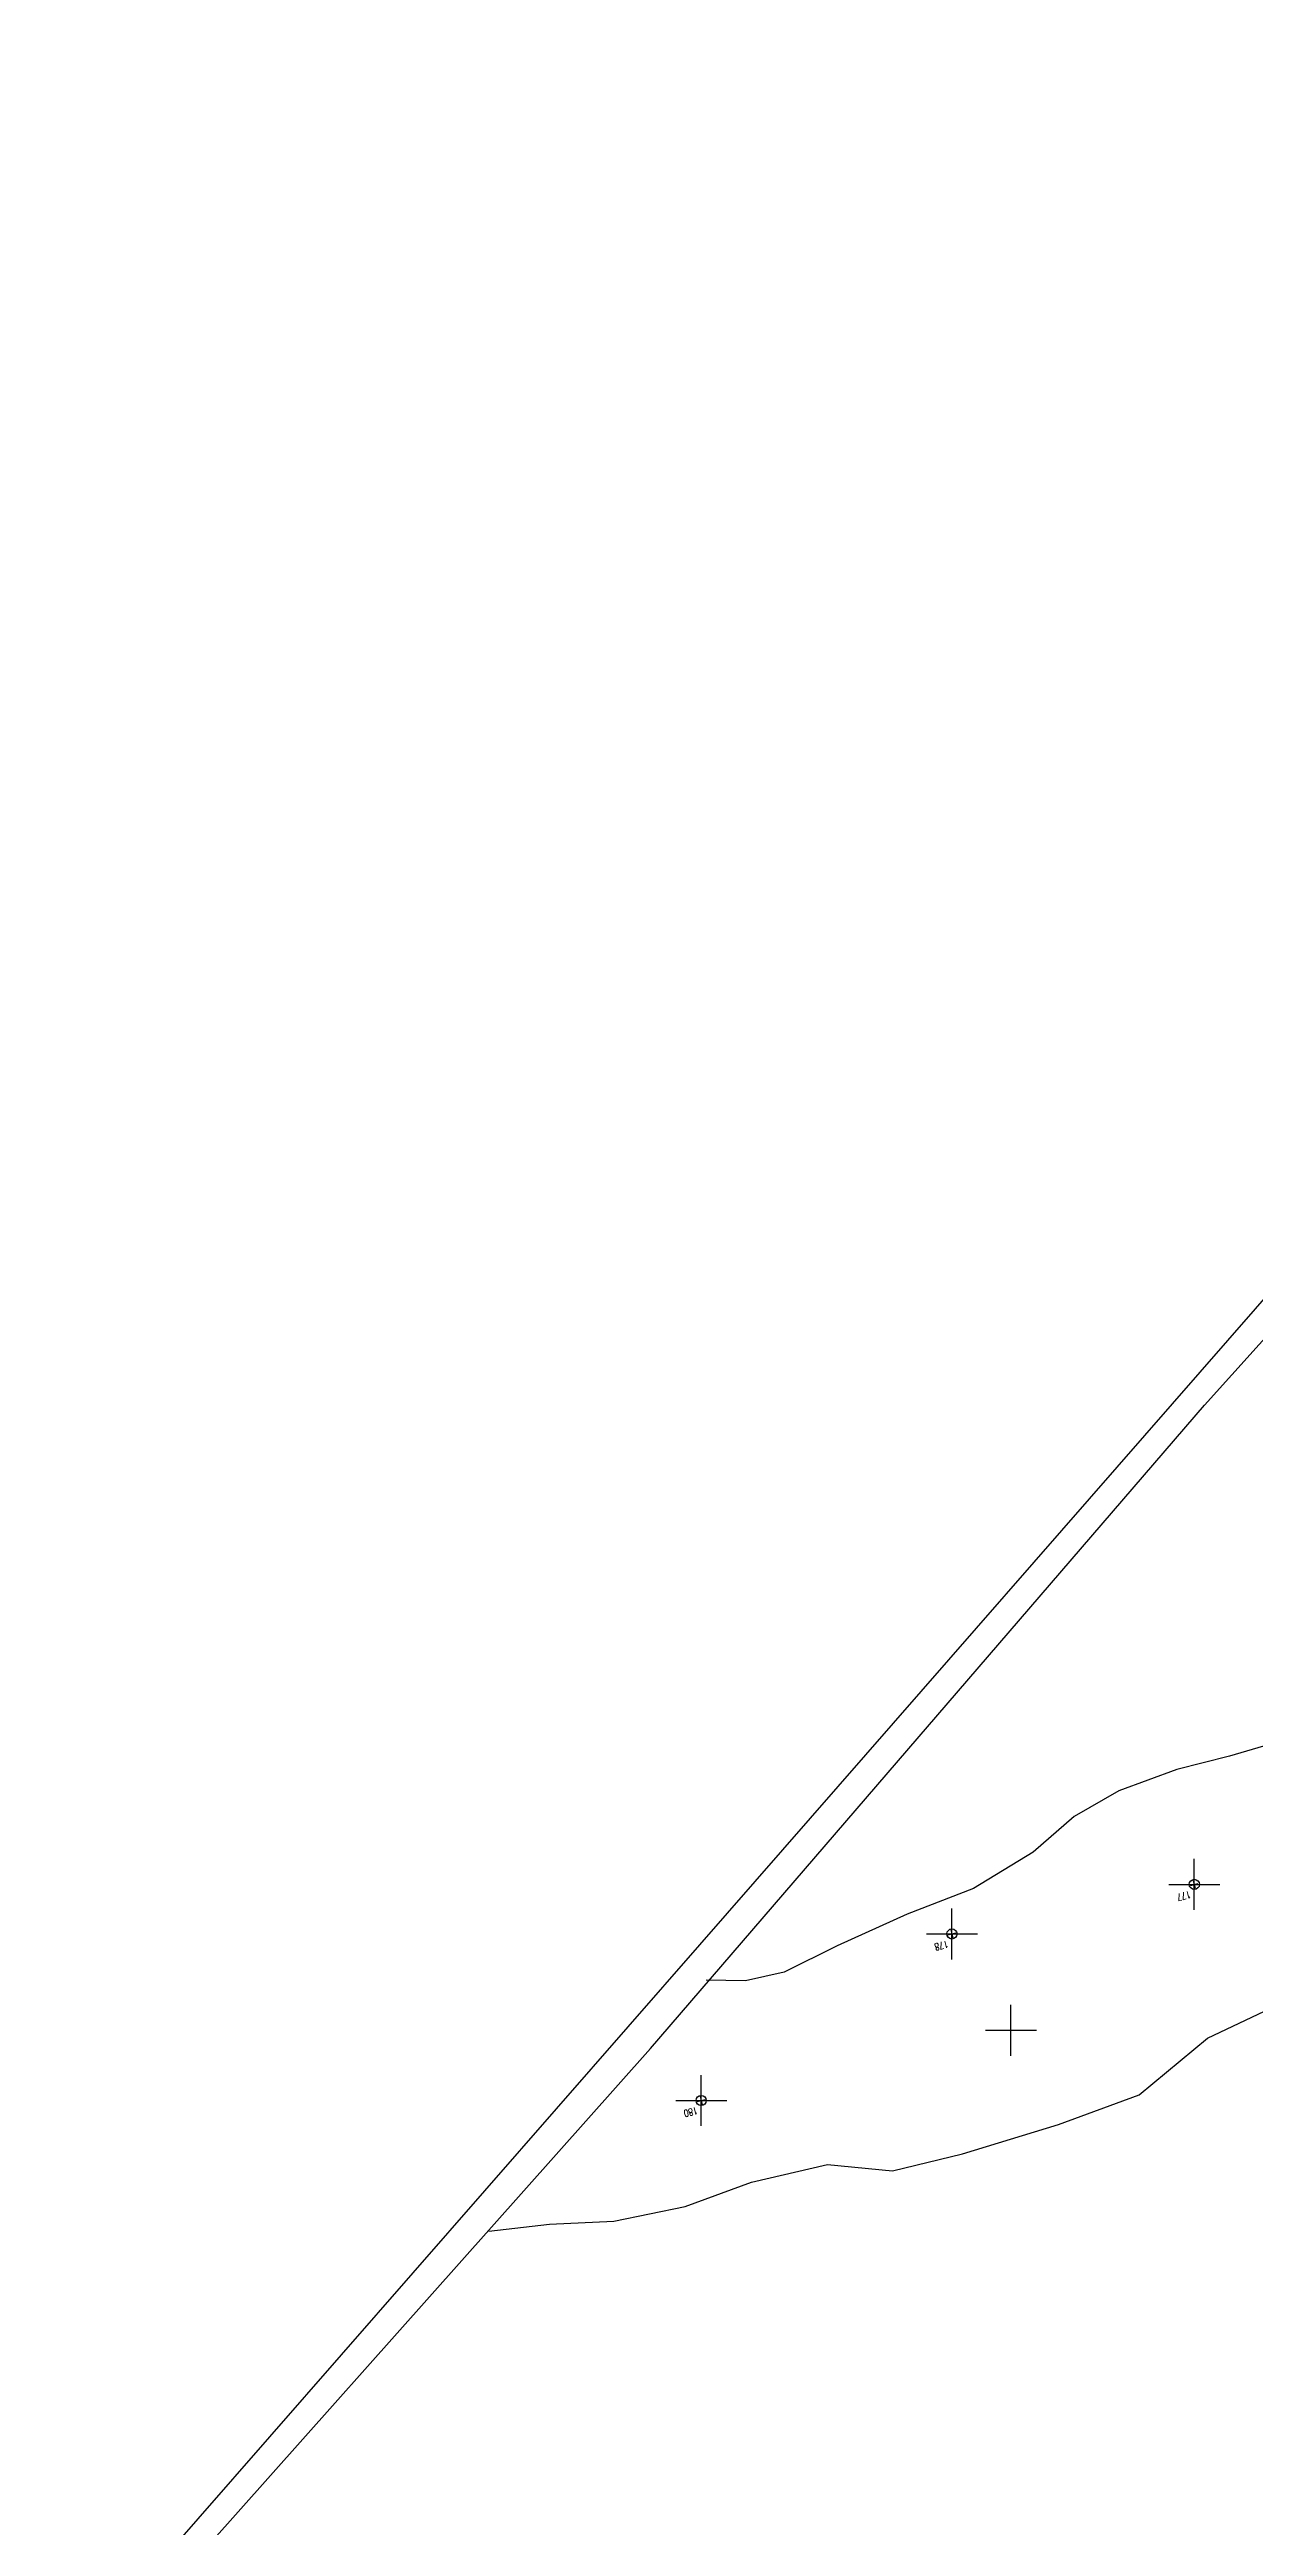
# Model space of a CAD drawing. Header units: metres. Extents: x 4462689 to 4462813, y 5793999 to 5794154.
# Drawn here: x 4462698.14 to 4462709.98, y 5794034.97 to 5794059.31 of the extents above; entities that cross this region are included whole.
import ezdxf
from ezdxf.enums import TextEntityAlignment as Align

# ---------------------------------------------------------------- set-up
doc = ezdxf.new("R2010")
doc.units = ezdxf.units.M
doc.header["$PDMODE"] = 2
doc.header["$PDSIZE"] = 0.25
for name, color, linetype in [('Befunde Pl.1', 7, 'Continuous'), ('GGok', 50, 'Continuous'), ('GGuk', 5, 'Continuous'), ('Keramik Pl.1', 60, 'Continuous')]:
    doc.layers.add(name, color=color, linetype=linetype)
doc.layers.get('0').off()
doc.styles.add('ROMANS', font='ROMANS.shx', dxfattribs={"width": 0.75})

# ---------------------------------------------------------------- blocks, each defined once
blk = doc.blocks.new('MESSPUNKT')
for p, q in [((0.04, 0), (-0.04, 0)), ((0, -0.04), (0, 0.04))]:
    blk.add_line(p, q)
blk.add_circle((0, 0), 0.05)
at = {"style": 'ROMANS', "width": 0.75, "flags": 1}
for tag, p in [('STANDPUNKT', (-0.06, -0.05)), ('MESSWERT', (-0.06, 0.05)), ('KOORDINATEN', (-0.06, -0.15))]:
    blk.add_attdef(tag, text='', height=0.07, dxfattribs=at).set_placement(p, align=Align.RIGHT)
at = {"style": 'ROMANS', "width": 0.75}
for tag, p in [('NUMMER', (0.06, 0.05)), ('INFO', (0.06, -0.15))]:
    blk.add_attdef(tag, p, '', height=0.07, dxfattribs=at)

msp = doc.modelspace()

# ---------------------------------------------------------------- linework, layer by layer
at = {"layer": 'Befunde Pl.1'}
for points in [[(4462710.233, 5794042.692, 52.624), (4462709.735, 5794042.543, 52.644), (4462709.217, 5794042.412, 52.656), (4462708.645, 5794042.202, 52.659), (4462708.209, 5794041.95, 52.636), (4462707.805, 5794041.599, 52.639), (4462707.22, 5794041.242, 52.634), (4462706.567, 5794040.992, 52.621), (4462705.881, 5794040.681, 52.612), (4462705.358, 5794040.422, 52.631), (4462704.98, 5794040.335, 52.646), (4462704.593, 5794040.343, 52.609)], [(4462702.458, 5794037.877, 52.58), (4462703.052, 5794037.945, 52.603), (4462703.687, 5794037.976, 52.628), (4462704.387, 5794038.12, 52.642), (4462705.038, 5794038.357, 52.651), (4462705.784, 5794038.533, 52.665), (4462706.422, 5794038.468, 52.693), (4462707.11, 5794038.635, 52.692), (4462708.053, 5794038.923, 52.706), (4462708.845, 5794039.216, 52.702), (4462709.518, 5794039.773, 52.689), (4462710.263, 5794040.127, 52.695)]]:
    msp.add_polyline3d(points, dxfattribs=at)
msp.add_point((4462707.587, 5794039.85, 52.672), dxfattribs=at)
at = {"layer": 'GGok'}
msp.add_polyline3d([(4462698.194, 5794033.439, 53.286), (4462704.53, 5794040.691, 53.355), (4462710.534, 5794047.562, 53.257), (4462715.532, 5794053.239, 53.078), (4462718.236, 5794056.598, 52.982), (4462724.374, 5794063.358, 52.84), (4462730.817, 5794070.449, 52.697), (4462732.943, 5794068.906, 52.749), (4462739.186, 5794076.038, 52.867), (4462744.685, 5794082.607, 52.734), (4462748.936, 5794087.423, 52.644), (4462750.803, 5794086.028, 52.67), (4462750.219, 5794085.195, 52.601), (4462756.601, 5794079.179, 52.655), (4462763.559, 5794073.207, 52.696), (4462769.998, 5794067.797, 52.706)], dxfattribs=at)
msp.add_polyline3d([(4462698.194, 5794033.439, 53.286), (4462704.53, 5794040.691, 53.355), (4462710.534, 5794047.562, 53.257), (4462715.532, 5794053.239, 53.078), (4462718.236, 5794056.598, 52.982), (4462724.374, 5794063.358, 52.84), (4462730.817, 5794070.449, 52.697), (4462732.943, 5794068.906, 52.749), (4462739.186, 5794076.038, 52.867), (4462744.685, 5794082.607, 52.734), (4462748.936, 5794087.423, 52.644), (4462750.803, 5794086.028, 52.67), (4462750.219, 5794085.195, 52.601), (4462756.601, 5794079.179, 52.655), (4462763.559, 5794073.207, 52.696), (4462769.998, 5794067.797, 52.706)], dxfattribs=at)
at = {"layer": 'GGuk'}
msp.add_polyline3d([(4462698.142, 5794033.034, 52.649), (4462704.046, 5794039.67, 52.618), (4462709.488, 5794045.994, 52.598), (4462715.811, 5794053.012, 52.384), (4462718.732, 5794056.358, 52.274), (4462723.093, 5794061.331, 52.2), (4462727.873, 5794066.932, 52.569), (4462733.762, 5794063.327, 52.174), (4462740.265, 5794057.94, 52.312), (4462745.562, 5794052.799, 52.294), (4462751.834, 5794047.473, 52.598), (4462757.268, 5794042.837, 52.472), (4462759.69, 5794040.551, 52.619), (4462754.176, 5794034.164, 52.524)], dxfattribs=at)
at = {"layer": 'Keramik Pl.1'}
for p in [(4462709.388, 5794041.284, 52.592), (4462709.388, 5794041.284, 52.592), (4462707.007, 5794040.797, 52.618), (4462707.007, 5794040.797, 52.618), (4462704.544, 5794039.16, 52.609), (4462704.544, 5794039.16, 52.609)]:
    msp.add_point(p, dxfattribs=at)

# ---------------------------------------------------------------- block references
ref = msp.add_blockref('MESSPUNKT', (4462709.388, 5794041.284, 52.592), dxfattribs=dict(at, rotation=194.2283887535801))
ref.add_attrib('NUMMER', '177', (4462709.342, 5794041.221, 52.592), dxfattribs={"layer": '0', "color": 0, "height": 0.07, "rotation": 194.2284, "style": 'ROMANS', "width": 0.75})
ref = msp.add_blockref('MESSPUNKT', (4462709.388, 5794041.284, 52.592), dxfattribs=dict(at, rotation=194.2283887535801))
ref.add_attrib('NUMMER', '177', (4462709.342, 5794041.221, 52.592), dxfattribs={"layer": '0', "color": 0, "height": 0.07, "rotation": 194.2284, "style": 'ROMANS', "width": 0.75})
ref = msp.add_blockref('MESSPUNKT', (4462707.007, 5794040.797, 52.618), dxfattribs=dict(at, rotation=194.2283887535801))
ref.add_attrib('NUMMER', '178', (4462706.961, 5794040.733, 52.618), dxfattribs={"layer": '0', "color": 0, "height": 0.07, "rotation": 194.2284, "style": 'ROMANS', "width": 0.75})
ref = msp.add_blockref('MESSPUNKT', (4462707.007, 5794040.797, 52.618), dxfattribs=dict(at, rotation=194.2283887535801))
ref.add_attrib('NUMMER', '178', (4462706.961, 5794040.733, 52.618), dxfattribs={"layer": '0', "color": 0, "height": 0.07, "rotation": 194.2284, "style": 'ROMANS', "width": 0.75})
ref = msp.add_blockref('MESSPUNKT', (4462704.544, 5794039.16, 52.609), dxfattribs=dict(at, rotation=194.2283887535801))
ref.add_attrib('NUMMER', '180', (4462704.498, 5794039.097, 52.609), dxfattribs={"layer": '0', "color": 0, "height": 0.07, "rotation": 194.2284, "style": 'ROMANS', "width": 0.75})
ref = msp.add_blockref('MESSPUNKT', (4462704.544, 5794039.16, 52.609), dxfattribs=dict(at, rotation=194.2283887535801))
ref.add_attrib('NUMMER', '180', (4462704.498, 5794039.097, 52.609), dxfattribs={"layer": '0', "color": 0, "height": 0.07, "rotation": 194.2284, "style": 'ROMANS', "width": 0.75})

doc.saveas('drawing.dxf')
